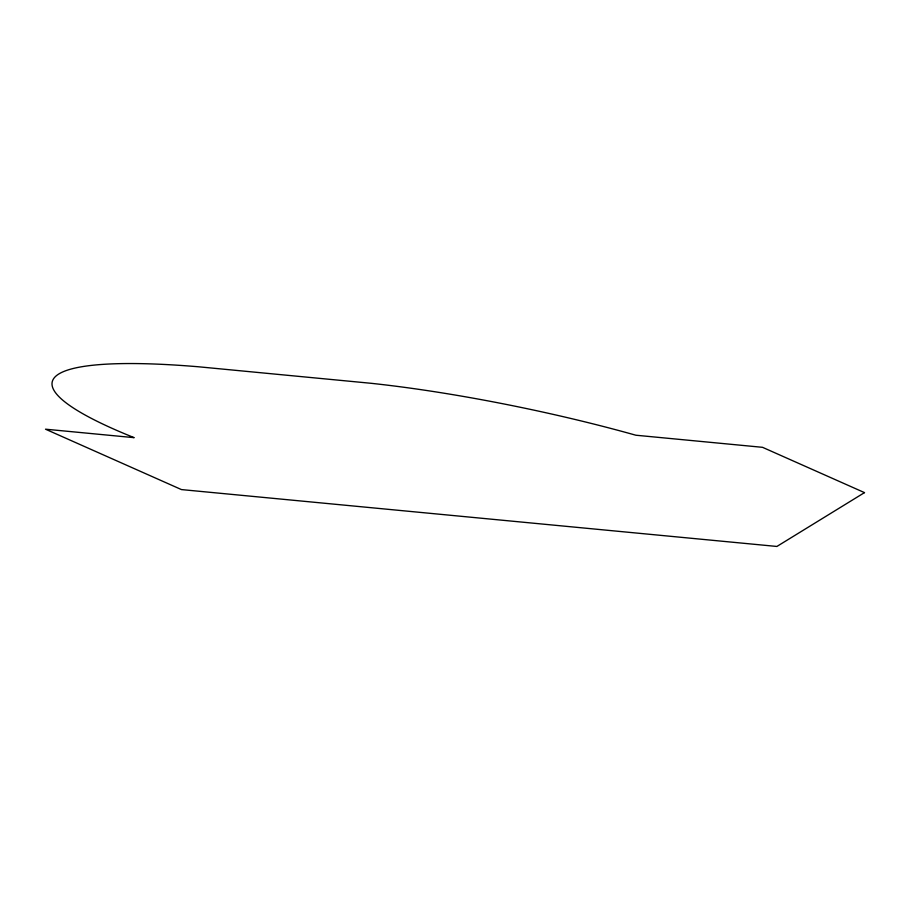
<?xml version="1.0" encoding="UTF-8"?>
<svg xmlns="http://www.w3.org/2000/svg" width="910" height="910" viewBox="0 0 910 910"><rect width="100%" height="100%" fill="white"/><g stroke="black" fill="none" stroke-linecap="round" stroke-linejoin="round"><path stroke-width="1.36" d="M864.5 492.617L776.89 546.455L181.443 489.58L45.5 429.19L134.179 437.664A369.801 57.216 11.8 0 1 198.312 366.764L371.257 383.315A285.82 44.215 11.8 0 1 635.851 435.219L762.534 447.322L864.5 492.617"/></g></svg>
